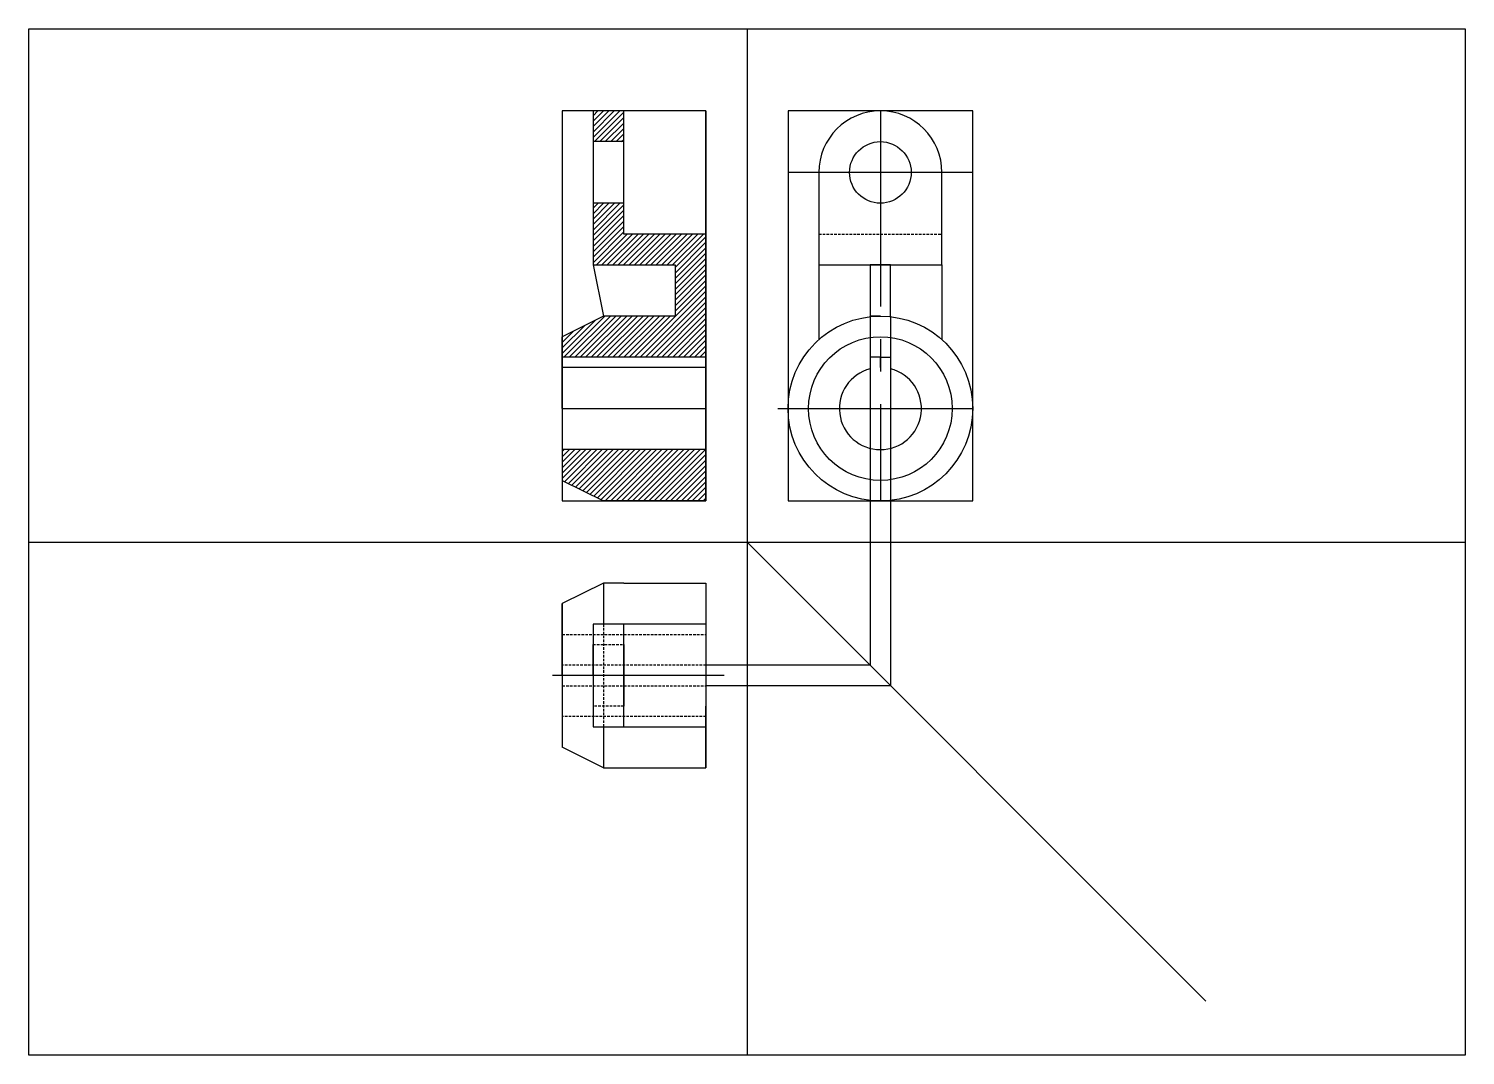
# Model space of a CAD drawing. Header units: millimetres. Extents: x 0 to 700, y 0 to 500.
import ezdxf

# ---------------------------------------------------------------- set-up
doc = ezdxf.new("R2010")
doc.units = ezdxf.units.MM
doc.linetypes.add('CENTER2', pattern=[28.575, 19.05, -3.175, 3.175, -3.175])
doc.linetypes.add('HIDDEN2', pattern=[0.1875, 0.125, -0.0625])
doc.layers.get('0').update_dxf_attribs({"true_color": 0xe7f0ff})
for name, color, linetype in [('Centre', 2, 'CENTER2'), ('Construction', 252, 'Continuous'), ('hidden', 3, 'HIDDEN2')]:
    doc.layers.add(name, color=color, linetype=linetype)

msp = doc.modelspace()

# ---------------------------------------------------------------- hatches: boundary and pattern name
h = msp.add_hatch()
h.set_pattern_fill('ANSI31', color=256, scale=15)
h.set_pattern_definition([(45, (-665.7778, -8541.498), (-1.3258252, 1.3258252), [])])
h.paths.add_polyline_path([(290, 460), (275, 460), (275, 445), (290, 445)])
h.paths.add_polyline_path([(330, 400), (290, 400), (290, 415), (275, 415), (275, 385), (315, 385), (315, 348.54), (330, 348.54)])
h.paths.add_polyline_path([(315, 360), (280, 360), (260, 350), (260, 340), (330, 340), (330, 348.54), (315, 348.54)])
h.paths.add_polyline_path([(330, 295), (260, 295), (260, 280), (280, 270), (330, 270)])

# ---------------------------------------------------------------- linework, layer by layer
for p, q in [((290, 460), (275, 460)), ((275, 460), (275, 385)), ((290, 400), (290, 460)), ((385, 430), (385, 385)), ((445, 385), (445, 430)), ((330, 400), (290, 400)), ((330, 348.54), (330, 400)), ((275, 385), (315, 385)), ((275, 385), (280, 360)), ((315, 385), (315, 360)), ((385, 385), (445, 385)), ((385, 385), (385, 348.54)), ((415, 385), (410, 385)), ((410, 385), (410, 359.72)), ((420, 385), (410, 385)), ((420, 359.72), (420, 385)), ((445, 385), (445, 348.54)), ((280, 360), (260, 350)), ((315, 360), (280, 360)), ((415, 360), (410, 360)), ((260, 315), (260, 350)), ((260, 350), (260, 280)), ((330, 348.54), (330, 270)), ((415, 340), (410, 340)), ((410, 340), (410, 334.36)), ((415, 335), (415, 340)), ((415, 340), (420, 340)), ((420, 340), (420, 334.36)), ((260, 280), (280, 270)), ((330, 270), (280, 270)), ((350, 250), (573.64, 26.36)), ((280, 230), (260, 220)), ((290, 230), (280, 230)), ((290, 230), (330, 230)), ((330, 230), (330, 140)), ((260, 185), (260, 220)), ((260, 220), (260, 150)), ((280, 210), (275, 210)), ((275, 210), (275, 160)), ((330, 210), (280, 210)), ((290, 160), (290, 210)), ((260, 185), (260, 205)), ((275, 185), (275, 200)), ((290, 200), (290, 170)), ((260, 190), (260, 180)), ((330, 185), (330, 145)), ((330, 140), (330, 170)), ((275, 160), (330, 160)), ((280, 160), (280, 140)), ((280, 140), (260, 150)), ((280, 140), (330, 140))]:
    msp.add_line(p, q)
at = {"ltscale": 10}
for p, q in [((290, 445), (275, 445)), ((290, 415), (275, 415)), ((330, 340), (260, 340)), ((330, 335), (260, 335)), ((330, 295), (260, 295)), ((280, 230), (280, 210))]:
    msp.add_line(p, q, dxfattribs=at)
msp.add_lwpolyline([(0, 500), (700, 500), (700, 0), (0, 0)], close=True)
for centre, radius in [((415, 430), 15), ((415, 315), 45), ((415, 315), 35)]:
    msp.add_circle(centre, radius)
for centre, radius, start, end in [((415, 430), 30, 0, 180), ((415, 315), 20, 104.47751, 75.52249)]:
    msp.add_arc(centre, radius, start, end)
at = {"layer": 'Centre', "ltscale": 5}
for p, q in [((415, 460), (415, 270)), ((460, 430), (370, 430)), ((260, 315), (330, 315)), ((365, 315), (465, 315)), ((338.84, 185), (255.17, 185))]:
    msp.add_line(p, q, dxfattribs=at)
at = {"layer": 'Construction'}
for p, q in [((350, 500), (350, 0)), ((260, 460), (260, 270)), ((330, 460), (260, 460)), ((260, 460), (260, 270)), ((330, 460), (330, 270)), ((330, 270), (330, 460)), ((330, 460), (330, 400)), ((370, 460), (370, 270)), ((460, 460), (370, 460)), ((370, 460), (370, 270)), ((460, 270), (460, 460)), ((410, 359.72), (410, 190)), ((420, 359.72), (420, 180)), ((260, 270), (330, 270)), ((260, 270), (330, 270)), ((260, 270), (330, 270)), ((260, 270), (330, 270)), ((260, 270), (330, 270)), ((370, 270), (460, 270)), ((370, 270), (460, 270)), ((0, 250), (700, 250)), ((410, 190), (330, 190)), ((420, 180), (330, 180)), ((280, 140), (330, 140))]:
    msp.add_line(p, q, dxfattribs=at)
at = {"layer": 'hidden', "ltscale": 10}
for p, q in [((385, 400), (445, 400)), ((280, 210), (280, 160)), ((260, 205), (330, 205)), ((275, 200), (290, 200)), ((330, 190), (260, 190)), ((260, 180), (330, 180)), ((290, 170), (275, 170)), ((330, 165), (260, 165))]:
    msp.add_line(p, q, dxfattribs=at)

doc.saveas('drawing.dxf')
